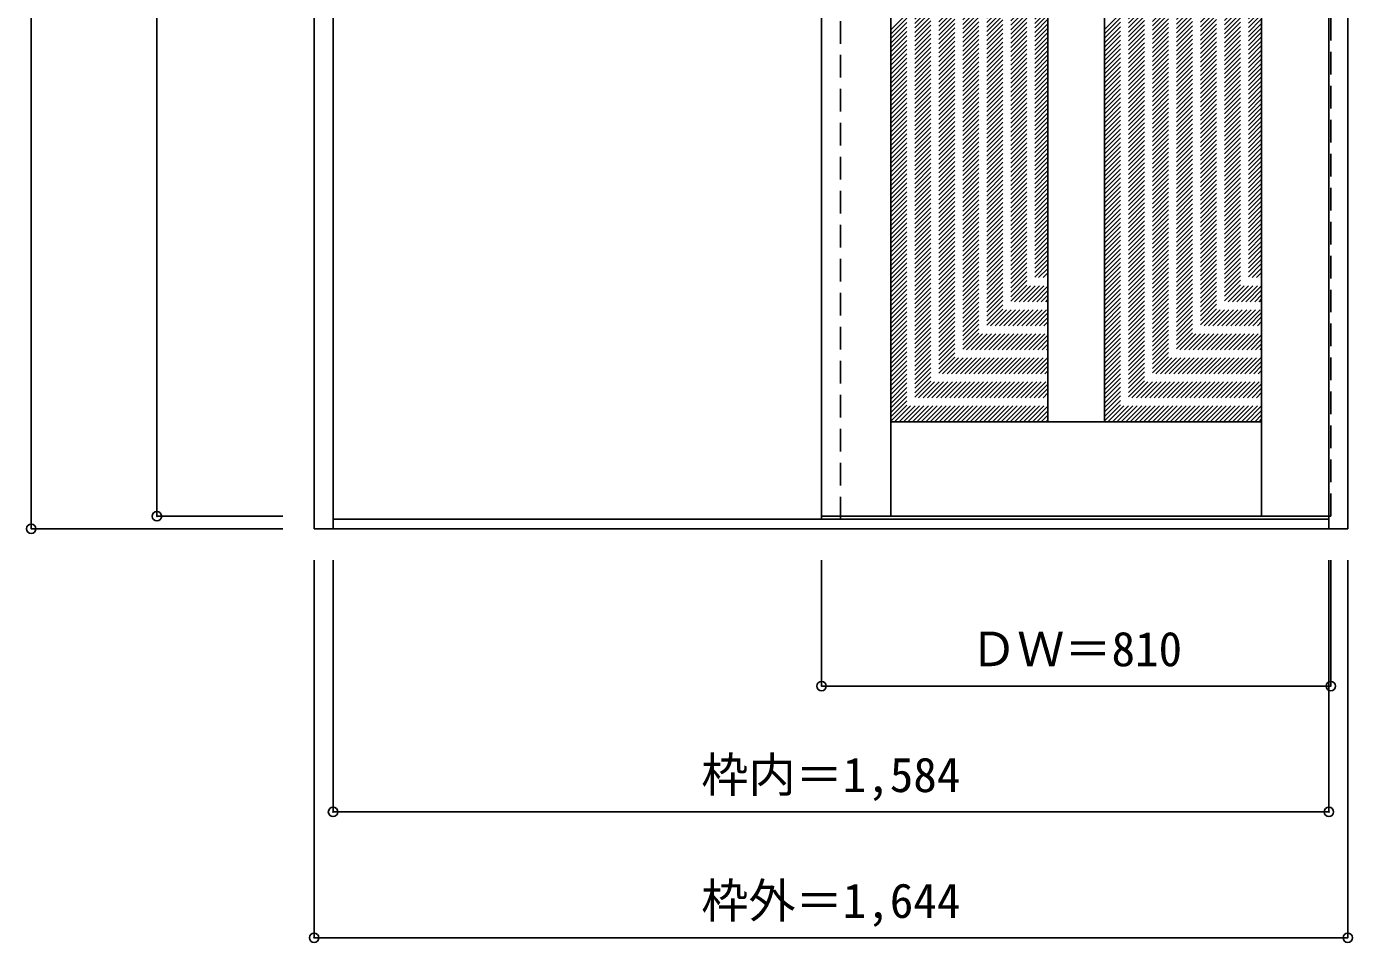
# Model space of a CAD drawing. Units: millimetres, scale not verified. Extents: x -1724 to 472, y -1736 to 1176.
# Drawn here: x -1637 to 472, y -1736 to -280 of the extents above; entities that cross this region are included whole.
import ezdxf
from ezdxf.enums import TextEntityAlignment as Align

# ---------------------------------------------------------------- set-up
doc = ezdxf.new("R2010")
doc.units = ezdxf.units.MM
doc.header["$LTSCALE"] = 30
doc.header["$PDMODE"] = 32
doc.header["$PDSIZE"] = 15
doc.linetypes.add('DASHED1', pattern=[1.8, 1.2, -0.6])
doc.layers.add('0-0', color=4, linetype='DASHED1')
doc.layers.add('0-1_寸法', color=7, linetype='Continuous')
doc.styles.add('ＭＳ ゴシック', font='')
doc.styles.get('ＭＳ ゴシック').set_extended_font_data('MS Gothic')

msp = doc.modelspace()

# ---------------------------------------------------------------- linework, layer by layer
at = {"layer": '0-0', "color": 3, "linetype": 'Continuous'}
for p, q in [((-1179.05, -1078.58), (-1179.05, 1168.42)), ((464.95, -1078.58), (464.95, 1168.42)), ((-1149.05, -1078.58), (-1149.05, 1138.42)), ((-372.05, 1124.42), (-372.05, -1058.58)), ((-262.05, -1058.58), (-262.05, 1124.42)), ((327.95, -1058.58), (327.95, 1124.42)), ((434.95, -1078.58), (434.95, 1138.42)), ((-12.05, 989.42), (-12.05, -908.58)), ((77.95, 989.42), (77.95, -908.58)), ((-262.05, -908.58), (327.95, -908.58)), ((-1149.05, -1063.58), (434.95, -1063.58)), ((434.95, -1058.58), (-372.05, -1058.58)), ((-1179.05, -1078.58), (464.95, -1078.58))]:
    msp.add_line(p, q, dxfattribs=at)
at = {"layer": '0-0'}
for p, q in [((-372.05, -1063.58), (-372.05, 1138.42)), ((-342.05, -1063.58), (-342.05, 1138.42)), ((437.95, -1058.58), (437.95, 1124.42)), ((-262.05, -285.44), (-12.05, -35.44)), ((77.95, -284.85), (327.95, -34.85)), ((77.95, -291.92), (327.95, -41.92)), ((-262.05, -292.51), (-12.05, -42.51)), ((-262.05, -299.58), (-12.05, -49.58)), ((-262.05, -306.66), (-12.05, -56.66)), ((77.95, -299), (327.95, -49)), ((77.95, -306.07), (327.95, -56.07)), ((77.95, -313.14), (327.95, -63.14)), ((-262.05, -313.73), (-12.05, -63.73)), ((-262.05, -320.8), (-12.05, -70.8)), ((-262.05, -327.87), (-12.05, -77.87)), ((77.95, -320.21), (327.95, -70.21)), ((77.95, -327.28), (327.95, -77.28)), ((77.95, -334.35), (327.95, -84.35)), ((-262.05, -334.94), (-12.05, -84.94)), ((-262.05, -342.01), (-12.05, -92.01)), ((-262.05, -349.08), (-12.05, -99.08)), ((77.95, -341.42), (327.95, -91.42)), ((77.95, -348.49), (327.95, -98.49)), ((-262.05, -356.15), (-12.05, -106.15)), ((-262.05, -363.22), (-12.05, -113.22)), ((-262.05, -370.29), (-12.05, -120.29)), ((77.95, -355.56), (327.95, -105.56)), ((77.95, -362.63), (327.95, -112.63)), ((77.95, -369.71), (327.95, -119.71)), ((-262.05, -377.37), (-12.05, -127.37)), ((-262.05, -384.44), (-12.05, -134.44)), ((-262.05, -391.51), (-12.05, -141.51)), ((77.95, -376.78), (327.95, -126.78)), ((77.95, -383.85), (327.95, -133.85)), ((77.95, -390.92), (327.95, -140.92)), ((-262.05, -398.58), (-12.05, -148.58)), ((-262.05, -405.65), (-12.05, -155.65)), ((-262.05, -412.72), (-12.05, -162.72)), ((77.95, -397.99), (327.95, -147.99)), ((77.95, -405.06), (327.95, -155.06)), ((77.95, -412.13), (327.95, -162.13)), ((-262.05, -419.79), (-12.05, -169.79)), ((-262.05, -426.86), (-12.05, -176.86)), ((-262.05, -433.93), (-12.05, -183.93)), ((77.95, -419.2), (327.95, -169.2)), ((77.95, -426.27), (327.95, -176.27)), ((77.95, -433.35), (327.95, -183.35)), ((-262.05, -441.01), (-12.05, -191.01)), ((-262.05, -448.08), (-12.05, -198.08)), ((-262.05, -455.15), (-12.05, -205.15)), ((77.95, -440.42), (327.95, -190.42)), ((77.95, -447.49), (327.95, -197.49)), ((77.95, -454.56), (327.95, -204.56)), ((-262.05, -462.22), (-12.05, -212.22)), ((-262.05, -469.29), (-12.05, -219.29)), ((-262.05, -476.36), (-12.05, -226.36)), ((77.95, -461.63), (327.95, -211.63)), ((77.95, -468.7), (327.95, -218.7)), ((77.95, -475.77), (327.95, -225.77)), ((-262.05, -483.43), (-12.05, -233.43)), ((-262.05, -490.5), (-12.05, -240.5)), ((-262.05, -497.57), (-12.05, -247.57)), ((77.95, -482.84), (327.95, -232.84)), ((77.95, -489.91), (327.95, -239.91)), ((77.95, -496.99), (327.95, -246.99)), ((-262.05, -504.64), (-12.05, -254.64)), ((-262.05, -511.72), (-12.05, -261.72)), ((-262.05, -518.79), (-12.05, -268.79)), ((77.95, -504.06), (327.95, -254.06)), ((77.95, -511.13), (327.95, -261.13)), ((77.95, -518.2), (327.95, -268.2)), ((-262.05, -525.86), (-12.05, -275.86)), ((-262.05, -532.93), (-12.05, -282.93)), ((-262.05, -540), (-12.05, -290)), ((77.95, -525.27), (327.95, -275.27)), ((77.95, -532.34), (327.95, -282.34)), ((77.95, -539.41), (327.95, -289.41)), ((-262.05, -547.07), (-12.05, -297.07)), ((-262.05, -554.14), (-12.05, -304.14)), ((-262.05, -561.21), (-12.05, -311.21)), ((77.95, -546.48), (327.95, -296.48)), ((77.95, -553.55), (327.95, -303.55)), ((77.95, -560.62), (327.95, -310.62)), ((-262.05, -568.28), (-12.05, -318.28)), ((-262.05, -575.36), (-12.05, -325.36)), ((-262.05, -582.43), (-12.05, -332.43)), ((77.95, -567.7), (327.95, -317.7)), ((77.95, -574.77), (327.95, -324.77)), ((77.95, -581.84), (327.95, -331.84)), ((-262.05, -589.5), (-12.05, -339.5)), ((-262.05, -596.57), (-12.05, -346.57)), ((-262.05, -603.64), (-12.05, -353.64)), ((77.95, -588.91), (327.95, -338.91)), ((77.95, -595.98), (327.95, -345.98)), ((77.95, -603.05), (327.95, -353.05)), ((-262.05, -610.71), (-12.05, -360.71)), ((-262.05, -617.78), (-12.05, -367.78)), ((-262.05, -624.85), (-12.05, -374.85)), ((77.95, -610.12), (327.95, -360.12)), ((77.95, -617.19), (327.95, -367.19)), ((77.95, -624.26), (327.95, -374.26)), ((-262.05, -631.92), (-12.05, -381.92)), ((-262.05, -639), (-12.05, -389)), ((-262.05, -646.07), (-12.05, -396.07)), ((77.95, -631.34), (327.95, -381.34)), ((77.95, -638.41), (327.95, -388.41)), ((77.95, -645.48), (327.95, -395.48)), ((-262.05, -653.14), (-12.05, -403.14)), ((-262.05, -660.21), (-12.05, -410.21)), ((-262.05, -667.28), (-12.05, -417.28)), ((77.95, -652.55), (327.95, -402.55)), ((77.95, -659.62), (327.95, -409.62)), ((77.95, -666.69), (327.95, -416.69)), ((-262.05, -674.35), (-12.05, -424.35)), ((-262.05, -681.42), (-12.05, -431.42)), ((-262.05, -688.49), (-12.05, -438.49)), ((77.95, -673.76), (327.95, -423.76)), ((77.95, -680.83), (327.95, -430.83)), ((77.95, -687.9), (327.95, -437.9)), ((-262.05, -695.56), (-12.05, -445.56)), ((-262.05, -702.63), (-12.05, -452.63)), ((-262.05, -709.71), (-12.05, -459.71)), ((77.95, -694.98), (327.95, -444.98)), ((77.95, -702.05), (327.95, -452.05)), ((77.95, -709.12), (327.95, -459.12)), ((-262.05, -716.78), (-12.05, -466.78)), ((-262.05, -723.85), (-12.05, -473.85)), ((-262.05, -730.92), (-12.05, -480.92)), ((77.95, -716.19), (327.95, -466.19)), ((77.95, -723.26), (327.95, -473.26)), ((77.95, -730.33), (327.95, -480.33)), ((-262.05, -737.99), (-12.05, -487.99)), ((-262.05, -745.06), (-12.05, -495.06)), ((-262.05, -752.13), (-12.05, -502.13)), ((77.95, -737.4), (327.95, -487.4)), ((77.95, -744.47), (327.95, -494.47)), ((77.95, -751.54), (327.95, -501.54)), ((-262.05, -759.2), (-12.05, -509.2)), ((-262.05, -766.27), (-12.05, -516.27)), ((-262.05, -773.35), (-12.05, -523.35)), ((77.95, -758.61), (327.95, -508.61)), ((77.95, -765.69), (327.95, -515.69)), ((77.95, -772.76), (327.95, -522.76)), ((-262.05, -780.42), (-12.05, -530.42)), ((-262.05, -787.49), (-12.05, -537.49)), ((-262.05, -794.56), (-12.05, -544.56)), ((77.95, -779.83), (327.95, -529.83)), ((77.95, -786.9), (327.95, -536.9)), ((77.95, -793.97), (327.95, -543.97)), ((-262.05, -801.63), (-12.05, -551.63)), ((-262.05, -808.7), (-12.05, -558.7)), ((-262.05, -815.77), (-12.05, -565.77)), ((77.95, -801.04), (327.95, -551.04)), ((77.95, -808.11), (327.95, -558.11)), ((77.95, -815.18), (327.95, -565.18)), ((-262.05, -822.84), (-12.05, -572.84)), ((-262.05, -829.91), (-12.05, -579.91)), ((-262.05, -836.99), (-12.05, -586.99)), ((77.95, -822.25), (327.95, -572.25)), ((77.95, -829.33), (327.95, -579.33)), ((77.95, -836.4), (327.95, -586.4)), ((-262.05, -844.06), (-12.05, -594.06)), ((-262.05, -851.13), (-12.05, -601.13)), ((-262.05, -858.2), (-12.05, -608.2)), ((77.95, -843.47), (327.95, -593.47)), ((77.95, -850.54), (327.95, -600.54)), ((77.95, -857.61), (327.95, -607.61)), ((-262.05, -865.27), (-12.05, -615.27)), ((-262.05, -872.34), (-12.05, -622.34)), ((-262.05, -879.41), (-12.05, -629.41)), ((77.95, -864.68), (327.95, -614.68)), ((77.95, -871.75), (327.95, -621.75)), ((77.95, -878.82), (327.95, -628.82)), ((-262.05, -886.48), (-12.05, -636.48)), ((-262.05, -893.55), (-12.05, -643.55)), ((-262.05, -900.62), (-12.05, -650.62)), ((77.95, -885.89), (327.95, -635.89)), ((77.95, -892.96), (327.95, -642.96)), ((77.95, -900.04), (327.95, -650.04)), ((-262.05, -907.7), (-12.05, -657.7)), ((-255.86, -908.58), (-12.05, -664.77)), ((-248.79, -908.58), (-12.05, -671.84)), ((77.95, -907.11), (327.95, -657.11)), ((83.55, -908.58), (327.95, -664.18)), ((90.62, -908.58), (327.95, -671.25)), ((-241.72, -908.58), (-12.05, -678.91)), ((-234.65, -908.58), (-12.05, -685.98)), ((-227.58, -908.58), (-12.05, -693.05)), ((97.69, -908.58), (327.95, -678.32)), ((104.76, -908.58), (327.95, -685.39)), ((111.84, -908.58), (327.95, -692.46)), ((-220.5, -908.58), (-12.05, -700.12)), ((-213.43, -908.58), (-12.05, -707.19)), ((-206.36, -908.58), (-12.05, -714.26)), ((118.91, -908.58), (327.95, -699.53)), ((125.98, -908.58), (327.95, -706.6)), ((133.05, -908.58), (327.95, -713.68)), ((-199.29, -908.58), (-12.05, -721.34)), ((-192.22, -908.58), (-12.05, -728.41)), ((-185.15, -908.58), (-12.05, -735.48)), ((140.12, -908.58), (327.95, -720.75)), ((147.19, -908.58), (327.95, -727.82)), ((154.26, -908.58), (327.95, -734.89)), ((-178.08, -908.58), (-12.05, -742.55)), ((-171.01, -908.58), (-12.05, -749.62)), ((-163.94, -908.58), (-12.05, -756.69)), ((161.33, -908.58), (327.95, -741.96)), ((168.4, -908.58), (327.95, -749.03)), ((175.48, -908.58), (327.95, -756.1)), ((-156.86, -908.58), (-12.05, -763.76)), ((-149.79, -908.58), (-12.05, -770.83)), ((-142.72, -908.58), (-12.05, -777.9)), ((182.55, -908.58), (327.95, -763.17)), ((189.62, -908.58), (327.95, -770.24)), ((196.69, -908.58), (327.95, -777.32)), ((-135.65, -908.58), (-12.05, -784.98)), ((-128.58, -908.58), (-12.05, -792.05)), ((-121.51, -908.58), (-12.05, -799.12)), ((203.76, -908.58), (327.95, -784.39)), ((210.83, -908.58), (327.95, -791.46)), ((217.9, -908.58), (327.95, -798.53)), ((-114.44, -908.58), (-12.05, -806.19)), ((-107.37, -908.58), (-12.05, -813.26)), ((-100.3, -908.58), (-12.05, -820.33)), ((224.97, -908.58), (327.95, -805.6)), ((232.04, -908.58), (327.95, -812.67)), ((239.12, -908.58), (327.95, -819.74)), ((-93.22, -908.58), (-12.05, -827.4)), ((-86.15, -908.58), (-12.05, -834.47)), ((-79.08, -908.58), (-12.05, -841.54)), ((246.19, -908.58), (327.95, -826.81)), ((253.26, -908.58), (327.95, -833.88)), ((260.33, -908.58), (327.95, -840.95)), ((-72.01, -908.58), (-12.05, -848.61)), ((-64.94, -908.58), (-12.05, -855.69)), ((-57.87, -908.58), (-12.05, -862.76)), ((267.4, -908.58), (327.95, -848.03)), ((274.47, -908.58), (327.95, -855.1)), ((281.54, -908.58), (327.95, -862.17)), ((-50.8, -908.58), (-12.05, -869.83)), ((-43.73, -908.58), (-12.05, -876.9)), ((-36.66, -908.58), (-12.05, -883.97)), ((288.61, -908.58), (327.95, -869.24)), ((295.68, -908.58), (327.95, -876.31)), ((302.75, -908.58), (327.95, -883.38)), ((-29.59, -908.58), (-12.05, -891.04)), ((-22.51, -908.58), (-12.05, -898.11)), ((-15.44, -908.58), (-12.05, -905.18)), ((309.83, -908.58), (327.95, -890.45)), ((316.9, -908.58), (327.95, -897.52)), ((323.97, -908.58), (327.95, -904.59)), ((434.95, -1058.58), (437.95, -1058.58))]:
    msp.add_line(p, q, dxfattribs=at)
at = {"layer": '0-1_寸法', "color": 4}
for p, q in [((-1629.05, 1168.42), (-1629.05, -1078.58)), ((-1429.05, 1124.42), (-1429.05, -1058.58)), ((-1429.05, -1058.58), (-1229.05, -1058.58)), ((-1629.05, -1078.58), (-1229.05, -1078.58)), ((-1179.05, -1728.58), (-1179.05, -1128.58)), ((-1149.05, -1528.58), (-1149.05, -1128.58)), ((-372.05, -1328.58), (-372.05, -1128.58)), ((434.95, -1528.58), (434.95, -1128.58)), ((437.95, -1328.58), (437.95, -1128.58)), ((464.95, -1728.58), (464.95, -1128.58)), ((437.95, -1328.58), (-372.05, -1328.58)), ((434.95, -1528.58), (-1149.05, -1528.58)), ((464.95, -1728.58), (-1179.05, -1728.58))]:
    msp.add_line(p, q, dxfattribs=at)
at = {"layer": '0-1_寸法'}
for p in [(-1429.05, -1058.58), (-1629.05, -1078.58), (-372.05, -1328.58), (437.95, -1328.58), (-1149.05, -1528.58), (434.95, -1528.58), (-1179.05, -1728.58), (464.95, -1728.58)]:
    msp.add_point(p, dxfattribs=at)

# ---------------------------------------------------------------- texts
at = {"layer": '0-1_寸法', "style": 'ＭＳ ゴシック'}
for s, p in [('ＤＷ＝810', (-135.8, -1313.58)), ('枠内＝1,584', (-563.3, -1513.58)), ('枠外＝1,644', (-563.3, -1713.58))]:
    msp.add_text(s, height=54.99, dxfattribs=at).set_placement(p, align=Align.BOTTOM_LEFT)

doc.saveas('drawing.dxf')
